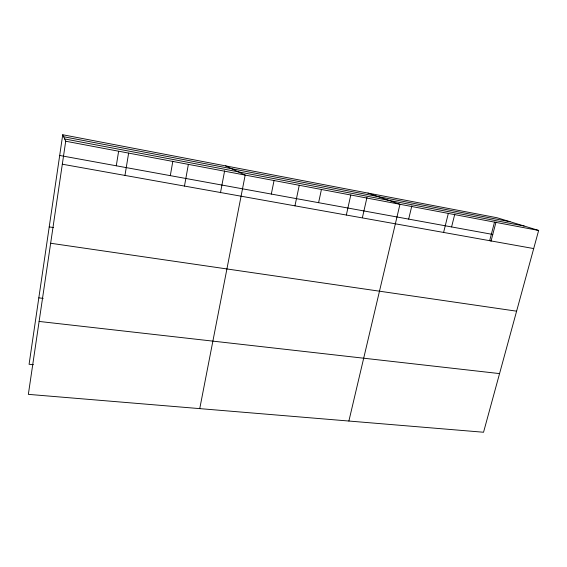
<?xml version="1.0" encoding="UTF-8"?>
<svg xmlns="http://www.w3.org/2000/svg" width="567" height="567" viewBox="0 0 567 567"><rect width="100%" height="100%" fill="white"/><g stroke="black" fill="none" stroke-linecap="round" stroke-linejoin="round"><path stroke-width="0.85" d="M62.731 134.755L65.708 141.226L28.35 394.356L483.545 432.245L538.65 230.45L497.139 217.771L62.731 134.755L29.08 364.283L33.467 364.701M116.285 165.791L118.588 151.495M124.967 175.423L128.631 153.097M170.306 175.642L172.857 161.106M184.473 186.068L188.372 164.366M220.471 192.766L224.617 170.873M199.747 408.623L245.178 175.083L225.56 165.869M271.317 194.063L274.067 180.441M294.96 205.842L299.256 185.289M318.597 202.688L321.454 189.385M346.331 215.035L350.789 195.013M362.391 217.678L367.005 197.337M348.882 421.04L399.962 204.29L367.969 193.085M408.672 219.11L411.848 205.814M443.592 232.442L448.327 213.412M451.587 226.935L454.791 214.142M489.661 240.684L494.509 222.122M490.987 241.294L496.047 221.938M39.109 321.439L499.562 373.596M38.818 297.859L43.191 298.398M50.647 243.25L516.608 311.184M49.223 226.913L53.581 227.573M62.313 164.21L533.703 248.566M59.691 155.471L492.78 234.447M65.708 141.226L538.65 230.45M63.646 136.739L510.059 221.718M64.652 138.936L524.149 226.02"/></g></svg>
